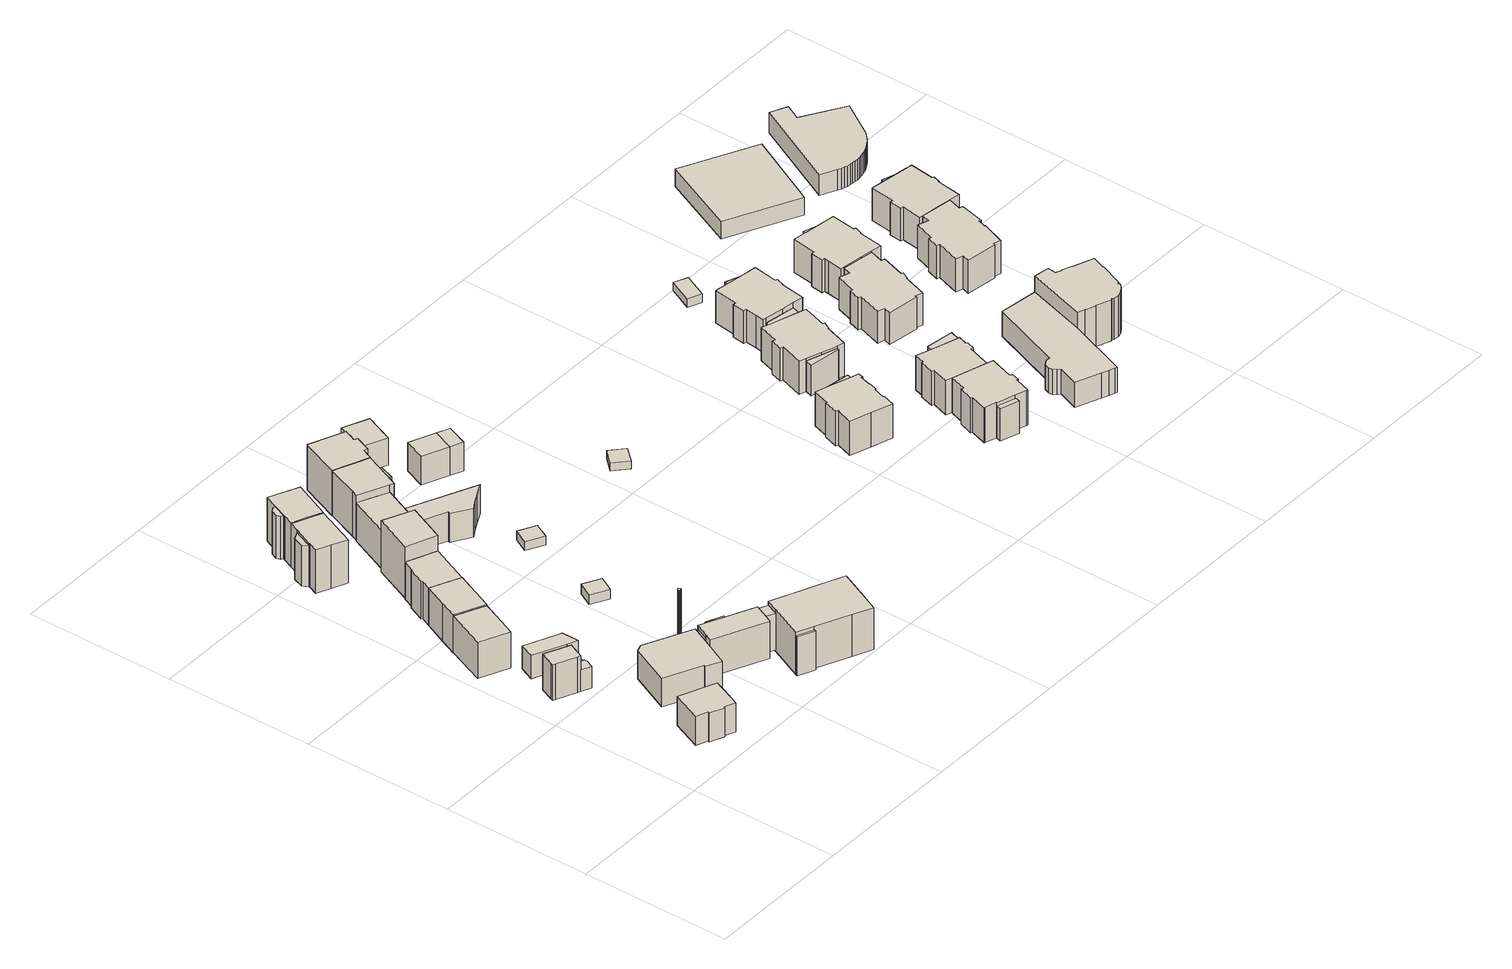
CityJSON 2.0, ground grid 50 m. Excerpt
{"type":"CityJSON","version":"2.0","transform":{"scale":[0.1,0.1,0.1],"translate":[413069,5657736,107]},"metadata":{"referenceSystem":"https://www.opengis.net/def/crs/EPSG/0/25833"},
"CityObjects":{
"building1":{"type":"Building","attributes":{"Dachtyp_tdc":"tdcFreeFormRoof","Gemeindeschluessel":14612000,"Dachneigung":32.74,"QualitaetDacherkennung":70,"Geometrietyp2DReferenz":"3000","measuredHeight":11.96,"function":"31001_9998","roofType":"5000"},"geometry":[{"type":"Solid","lod":"1","boundaries":[[[[0,1,2,3,4,5,6,7,8]],[[9,10,11,12,13,14,15,16,17]],[[8,10,9,0]],[[7,11,10,8]],[[6,12,11,7]],[[5,13,12,6]],[[4,14,13,5]],[[3,15,14,4]],[[2,16,15,3]],[[1,17,16,2]],[[0,9,17,1]]]]}]},
"building2":{"type":"Building","attributes":{"Gemeindeschluessel":14612000,"Geometrietyp2DReferenz":"3000","function":"31001_9998","roofType":"9999"},"children":["building2-1","building2-2"]},
"building2-1":{"type":"BuildingPart","attributes":{"Dachtyp_tdc":"tdcPolyFlatRoof","Dachneigung":0,"QualitaetDacherkennung":58,"Geometrietyp2DReferenz":"3000","measuredHeight":7.72,"roofType":"1000"},"parents":["building2"],"geometry":[{"type":"Solid","lod":"1","boundaries":[[[[18,19,20,21,22]],[[23,24,25,26,27]],[[22,24,23,18]],[[21,25,24,22]],[[20,26,25,21]],[[19,27,26,20]],[[18,23,27,19]]]]}]},
"building2-2":{"type":"BuildingPart","attributes":{"Dachtyp_tdc":"tdcCutGableRoof","Dachneigung":0.45,"QualitaetDacherkennung":53,"Geometrietyp2DReferenz":"3000","measuredHeight":13.78,"roofType":"9999"},"parents":["building2"],"geometry":[{"type":"Solid","lod":"1","boundaries":[[[[28,29,30,31,32,33,34,35,36,37]],[[38,39,40,41,42,43,24,23,44,45]],[[37,39,38,28]],[[36,40,39,37]],[[35,41,40,36]],[[34,42,41,35]],[[33,43,42,34]],[[32,24,43,33]],[[31,23,24,32]],[[30,44,23,31]],[[29,45,44,30]],[[28,38,45,29]]]]}]},
"building3":{"type":"Building","attributes":{"Dachtyp_tdc":"tdcGableRoof","Gemeindeschluessel":14612000,"Dachneigung":38.04,"QualitaetDacherkennung":57,"Geometrietyp2DReferenz":"3000","measuredHeight":14.98,"function":"31001_9998","roofType":"3100"},"geometry":[{"type":"Solid","lod":"1","boundaries":[[[[46,47,48,49]],[[50,51,52,53]],[[49,51,50,46]],[[48,52,51,49]],[[47,53,52,48]],[[46,50,53,47]]]]}]},
"building4":{"type":"Building","attributes":{"Dachtyp_tdc":"tdcPolyFlatRoof","Gemeindeschluessel":14612000,"Dachneigung":31.82,"QualitaetDacherkennung":50,"Geometrietyp2DReferenz":"3000","measuredHeight":7.71,"function":"31001_9998","roofType":"2100"},"geometry":[{"type":"Solid","lod":"1","boundaries":[[[[54,55,56,57]],[[58,25,24,43]],[[57,25,58,54]],[[56,24,25,57]],[[55,43,24,56]],[[54,58,43,55]]]]}]},
"building5":{"type":"Building","attributes":{"Dachtyp_tdc":"tdcPolyFlatRoof","Gemeindeschluessel":14612000,"Dachneigung":5.21,"QualitaetDacherkennung":54,"Geometrietyp2DReferenz":"3000","measuredHeight":8.41,"function":"31001_9998","roofType":"2100"},"geometry":[{"type":"Solid","lod":"1","boundaries":[[[[59,60,61,62,63,64]],[[65,66,67,68,69,70]],[[64,66,65,59]],[[63,67,66,64]],[[62,68,67,63]],[[61,69,68,62]],[[60,70,69,61]],[[59,65,70,60]]]]}]},
"building6":{"type":"Building","attributes":{"Dachtyp_tdc":"tdcPolyFlatRoof","Gemeindeschluessel":14612000,"Dachneigung":0,"QualitaetDacherkennung":86,"Geometrietyp2DReferenz":"3000","measuredHeight":10.1,"function":"31001_9998","roofType":"1000"},"geometry":[{"type":"Solid","lod":"1","boundaries":[[[[71,72,73,74,75,76,77,78]],[[79,80,81,82,83,84,85,86]],[[78,80,79,71]],[[77,81,80,78]],[[76,82,81,77]],[[75,83,82,76]],[[74,84,83,75]],[[73,85,84,74]],[[72,86,85,73]],[[71,79,86,72]]]]}]},
"building7":{"type":"Building","attributes":{"Dachtyp_tdc":"tdcFreeFormRoof","Gemeindeschluessel":14612000,"Dachneigung":31.62,"QualitaetDacherkennung":35,"Geometrietyp2DReferenz":"3000","measuredHeight":15.21,"function":"31001_9998","roofType":"5000"},"geometry":[{"type":"Solid","lod":"1","boundaries":[[[[87,88,89,90,91,92]],[[93,94,95,96,97,98]],[[92,94,93,87]],[[91,95,94,92]],[[90,96,95,91]],[[89,97,96,90]],[[88,98,97,89]],[[87,93,98,88]]]]}]},
"building8":{"type":"Building","attributes":{"Gemeindeschluessel":14612000,"Geometrietyp2DReferenz":"3000","function":"31001_9998","roofType":"9999"},"children":["building8-1","building8-2"]},
"building8-1":{"type":"BuildingPart","attributes":{"Dachtyp_tdc":"tdcGableRoof","Dachneigung":33.3,"QualitaetDacherkennung":70,"Geometrietyp2DReferenz":"3000","measuredHeight":17.23,"roofType":"3100"},"parents":["building8"],"geometry":[{"type":"Solid","lod":"1","boundaries":[[[[99,100,101,102,103,104,105,106,107]],[[108,109,110,111,112,113,114,115,116]],[[107,109,108,99]],[[106,110,109,107]],[[105,111,110,106]],[[104,112,111,105]],[[103,113,112,104]],[[102,114,113,103]],[[101,115,114,102]],[[100,116,115,101]],[[99,108,116,100]]]]}]},
"building8-2":{"type":"BuildingPart","attributes":{"Dachtyp_tdc":"tdcPolyFlatRoof","Dachneigung":41.02,"QualitaetDacherkennung":32,"Geometrietyp2DReferenz":"3000","measuredHeight":15.34,"roofType":"2100"},"parents":["building8"],"geometry":[{"type":"Solid","lod":"1","boundaries":[[[[117,118,119,120]],[[108,121,122,109]],[[120,121,108,117]],[[119,122,121,120]],[[118,109,122,119]],[[117,108,109,118]]]]}]},
"building9":{"type":"Building","attributes":{"Erfassungsdatum_Objekt":"2022-03-29","BodenHoehe":114.06,"gemHoehe":24,"BauwerkHoehe":24,"Breite":1,"Gemeindeschluessel":"14612000","Geometrietyp2DReferenz":"3000","measuredHeight":24,"function":"51002_1290"},"geometry":[{"type":"Solid","lod":"1","boundaries":[[[[123,124,125,126,127,128,129,130,131,132,133,134,135,136,137,138,139,140,141,142,143,144,145]],[[146,147,148,149,150,151,152,153,154,155,156,157,158,159,160,161,162,163,164,165,166,167,168]],[[145,147,146,123]],[[144,148,147,145]],[[143,149,148,144]],[[142,150,149,143]],[[141,151,150,142]],[[140,152,151,141]],[[139,153,152,140]],[[138,154,153,139]],[[137,155,154,138]],[[136,156,155,137]],[[135,157,156,136]],[[134,158,157,135]],[[133,159,158,134]],[[132,160,159,133]],[[131,161,160,132]],[[130,162,161,131]],[[129,163,162,130]],[[128,164,163,129]],[[127,165,164,128]],[[126,166,165,127]],[[125,167,166,126]],[[124,168,167,125]],[[123,146,168,124]]]]}]},
"building10":{"type":"Building","attributes":{"Dachtyp_tdc":"tdcFreeFormRoof","Gemeindeschluessel":14612000,"Dachneigung":31.55,"QualitaetDacherkennung":33,"Geometrietyp2DReferenz":"3000","measuredHeight":15.11,"function":"31001_9998","roofType":"5000"},"geometry":[{"type":"Solid","lod":"1","boundaries":[[[[169,170,171,172,173,174,175,176,177,178]],[[179,180,181,182,183,184,96,185,95,186]],[[178,180,179,169]],[[177,181,180,178]],[[176,182,181,177]],[[175,183,182,176]],[[174,184,183,175]],[[173,96,184,174]],[[172,185,96,173]],[[171,95,185,172]],[[170,186,95,171]],[[169,179,186,170]]]]}]},
"building11":{"type":"Building","attributes":{"Gemeindeschluessel":14612000,"Geometrietyp2DReferenz":"3000","function":"31001_9998","roofType":"9999"},"children":["building11-1","building11-2"]},
"building11-1":{"type":"BuildingPart","attributes":{"Dachtyp_tdc":"tdcPolyFlatRoof","Dachneigung":21.73,"QualitaetDacherkennung":33,"Geometrietyp2DReferenz":"3000","measuredHeight":15.7,"roofType":"2100"},"parents":["building11"],"geometry":[{"type":"Solid","lod":"1","boundaries":[[[[187,188,189,190,191,192,193]],[[194,195,196,197,198,199,200]],[[193,195,194,187]],[[192,196,195,193]],[[191,197,196,192]],[[190,198,197,191]],[[189,199,198,190]],[[188,200,199,189]],[[187,194,200,188]]]]}]},
"building11-2":{"type":"BuildingPart","attributes":{"Dachtyp_tdc":"tdcGableRoof","Dachneigung":33.2,"QualitaetDacherkennung":71,"Geometrietyp2DReferenz":"3000","measuredHeight":17.4,"roofType":"3100"},"parents":["building11"],"geometry":[{"type":"Solid","lod":"1","boundaries":[[[[201,202,203,204,205,206,207,208]],[[196,209,210,211,212,213,214,197]],[[208,196,197,201]],[[207,209,196,208]],[[206,210,209,207]],[[205,211,210,206]],[[204,212,211,205]],[[203,213,212,204]],[[202,214,213,203]],[[201,197,214,202]]]]}]},
"building12":{"type":"Building","attributes":{"Dachtyp_tdc":"tdcGableRoof","Gemeindeschluessel":14612000,"Dachneigung":35.78,"QualitaetDacherkennung":55,"Geometrietyp2DReferenz":"3000","measuredHeight":20.21,"function":"31001_9998","roofType":"3100"},"geometry":[{"type":"Solid","lod":"1","boundaries":[[[[215,216,217,218]],[[219,220,221,222]],[[218,220,219,215]],[[217,221,220,218]],[[216,222,221,217]],[[215,219,222,216]]]]}]},
"building13":{"type":"Building","attributes":{"Gemeindeschluessel":14612000,"Geometrietyp2DReferenz":"3000","function":"31001_9998","roofType":"9999"},"children":["building13-1","building13-2","building13-3"]},
"building13-1":{"type":"BuildingPart","attributes":{"Dachtyp_tdc":"tdcPolyFlatRoof","Dachneigung":0,"QualitaetDacherkennung":59,"Geometrietyp2DReferenz":"3000","measuredHeight":13.2,"roofType":"1000"},"parents":["building13"],"geometry":[{"type":"Solid","lod":"1","boundaries":[[[[223,224,225,226,227,228,229,230]],[[231,232,233,234,235,236,237,238]],[[230,232,231,223]],[[229,233,232,230]],[[228,234,233,229]],[[227,235,234,228]],[[226,236,235,227]],[[225,237,236,226]],[[224,238,237,225]],[[223,231,238,224]]]]}]},
"building13-2":{"type":"BuildingPart","attributes":{"Dachtyp_tdc":"tdcPolyFlatRoof","Dachneigung":0,"QualitaetDacherkennung":62,"Geometrietyp2DReferenz":"3000","measuredHeight":12.09,"roofType":"1000"},"parents":["building13"],"geometry":[{"type":"Solid","lod":"1","boundaries":[[[[239,240,241,242,243,244]],[[237,236,245,246,247,248]],[[244,236,237,239]],[[243,245,236,244]],[[242,246,245,243]],[[241,247,246,242]],[[240,248,247,241]],[[239,237,248,240]]]]}]},
"building13-3":{"type":"BuildingPart","attributes":{"Dachtyp_tdc":"tdcFreeFormRoof","Dachneigung":49.87,"QualitaetDacherkennung":17,"Geometrietyp2DReferenz":"3000","measuredHeight":13.95,"roofType":"5000"},"parents":["building13"],"geometry":[{"type":"Solid","lod":"1","boundaries":[[[[249,250,251,252]],[[232,253,254,233]],[[252,253,232,249]],[[251,254,253,252]],[[250,233,254,251]],[[249,232,233,250]]]]}]},
"building14":{"type":"Building","attributes":{"Dachtyp_tdc":"tdcGableRoof","Gemeindeschluessel":14612000,"Dachneigung":36.64,"QualitaetDacherkennung":56,"Geometrietyp2DReferenz":"3000","measuredHeight":15.62,"function":"31001_9998","roofType":"3100"},"geometry":[{"type":"Solid","lod":"1","boundaries":[[[[255,256,257,258]],[[259,260,261,262]],[[258,260,259,255]],[[257,261,260,258]],[[256,262,261,257]],[[255,259,262,256]]]]}]},
"building15":{"type":"Building","attributes":{"Dachtyp_tdc":"tdcGableRoof","Gemeindeschluessel":14612000,"Dachneigung":32.01,"QualitaetDacherkennung":13,"Geometrietyp2DReferenz":"3000","measuredHeight":3.67,"function":"31001_9998","roofType":"3100"},"geometry":[{"type":"Solid","lod":"1","boundaries":[[[[263,264,265,266]],[[267,268,269,270]],[[266,268,267,263]],[[265,269,268,266]],[[264,270,269,265]],[[263,267,270,264]]]]}]},
"building16":{"type":"Building","attributes":{"Dachtyp_tdc":"tdcPolyFlatRoof","Gemeindeschluessel":14612000,"Dachneigung":5.7,"QualitaetDacherkennung":59,"Geometrietyp2DReferenz":"3000","measuredHeight":3.69,"function":"31001_9998","roofType":"2100"},"geometry":[{"type":"Solid","lod":"1","boundaries":[[[[271,272,273,274]],[[275,276,277,278]],[[274,276,275,271]],[[273,277,276,274]],[[272,278,277,273]],[[271,275,278,272]]]]}]},
"building17":{"type":"Building","attributes":{"name":"Carte Blanche","Gemeindeschluessel":14612000,"Geometrietyp2DReferenz":"3000","function":"31001_3032","roofType":"9999"},"children":["building17-1","building17-2","building17-3"]},
"building17-1":{"type":"BuildingPart","attributes":{"Dachtyp_tdc":"tdcHipAndGableRoof","Dachneigung":13.47,"QualitaetDacherkennung":71,"Geometrietyp2DReferenz":"3000","measuredHeight":15.86,"roofType":"5000"},"parents":["building17"],"geometry":[{"type":"Solid","lod":"1","boundaries":[[[[279,280,281,282,283,284,285,286,287]],[[288,289,290,291,292,293,294,295,296]],[[287,289,288,279]],[[286,290,289,287]],[[285,291,290,286]],[[284,292,291,285]],[[283,293,292,284]],[[282,294,293,283]],[[281,295,294,282]],[[280,296,295,281]],[[279,288,296,280]]]]}]},
"building17-2":{"type":"BuildingPart","attributes":{"Dachtyp_tdc":"tdcPolyFlatRoof","Dachneigung":0,"QualitaetDacherkennung":0,"Geometrietyp2DReferenz":"3000","measuredHeight":3,"roofType":"9999"},"parents":["building17"],"geometry":[{"type":"Solid","lod":"1","boundaries":[[[[297,298,299]],[[294,300,295]],[[299,300,294,297]],[[298,295,300,299]],[[297,294,295,298]]]]}]},
"building17-3":{"type":"BuildingPart","attributes":{"Dachtyp_tdc":"tdcPolyFlatRoof","Dachneigung":16.25,"QualitaetDacherkennung":50,"Geometrietyp2DReferenz":"3000","measuredHeight":13.92,"roofType":"2100"},"parents":["building17"],"geometry":[{"type":"Solid","lod":"1","boundaries":[[[[301,302,303,304]],[[291,305,306,292]],[[304,305,291,301]],[[303,306,305,304]],[[302,292,306,303]],[[301,291,292,302]]]]}]},
"building18":{"type":"Building","attributes":{"Gemeindeschluessel":14612000,"Geometrietyp2DReferenz":"3000","function":"31001_9998","roofType":"9999"},"children":["building18-1","building18-2"]},
"building18-1":{"type":"BuildingPart","attributes":{"Dachtyp_tdc":"tdcPolyFlatRoof","Dachneigung":34.56,"QualitaetDacherkennung":48,"Geometrietyp2DReferenz":"3000","measuredHeight":15.48,"roofType":"2100"},"parents":["building18"],"geometry":[{"type":"Solid","lod":"1","boundaries":[[[[307,308,309,310]],[[311,312,313,314]],[[310,312,311,307]],[[309,313,312,310]],[[308,314,313,309]],[[307,311,314,308]]]]}]},
"building18-2":{"type":"BuildingPart","attributes":{"Dachtyp_tdc":"tdcGableRoof","Dachneigung":36.3,"QualitaetDacherkennung":62,"Geometrietyp2DReferenz":"3000","measuredHeight":18.15,"roofType":"3100"},"parents":["building18"],"geometry":[{"type":"Solid","lod":"1","boundaries":[[[[315,316,317,318,319,320,321,322,323]],[[324,313,312,325,326,327,328,329,330]],[[323,313,324,315]],[[322,312,313,323]],[[321,325,312,322]],[[320,326,325,321]],[[319,327,326,320]],[[318,328,327,319]],[[317,329,328,318]],[[316,330,329,317]],[[315,324,330,316]]]]}]},
"building19":{"type":"Building","attributes":{"Dachtyp_tdc":"tdcFreeFormRoof","Gemeindeschluessel":14612000,"Dachneigung":34.77,"QualitaetDacherkennung":62,"Geometrietyp2DReferenz":"3000","measuredHeight":18.66,"function":"31001_9998","roofType":"5000"},"geometry":[{"type":"Solid","lod":"1","boundaries":[[[[331,332,333,334,335,336,337,338,339,340,341]],[[342,343,344,345,346,347,348,349,350,351,352]],[[341,343,342,331]],[[340,344,343,341]],[[339,345,344,340]],[[338,346,345,339]],[[337,347,346,338]],[[336,348,347,337]],[[335,349,348,336]],[[334,350,349,335]],[[333,351,350,334]],[[332,352,351,333]],[[331,342,352,332]]]]}]},
"building20":{"type":"Building","attributes":{"Dachtyp_tdc":"tdcPolyFlatRoof","Gemeindeschluessel":14612000,"Dachneigung":0,"QualitaetDacherkennung":74,"Geometrietyp2DReferenz":"3000","measuredHeight":10.27,"function":"31001_9998","roofType":"1000"},"geometry":[{"type":"Solid","lod":"1","boundaries":[[[[353,354,355,356,357,358,359,360]],[[361,362,363,364,365,366,367,368]],[[360,362,361,353]],[[359,363,362,360]],[[358,364,363,359]],[[357,365,364,358]],[[356,366,365,357]],[[355,367,366,356]],[[354,368,367,355]],[[353,361,368,354]]]]}]},
"building21":{"type":"Building","attributes":{"Dachtyp_tdc":"tdcPolyFlatRoof","Gemeindeschluessel":14612000,"Dachneigung":4.3,"QualitaetDacherkennung":52,"Geometrietyp2DReferenz":"3000","measuredHeight":3.34,"function":"31001_9998","roofType":"2100"},"geometry":[{"type":"Solid","lod":"1","boundaries":[[[[369,370,371,372]],[[373,374,375,376]],[[372,374,373,369]],[[371,375,374,372]],[[370,376,375,371]],[[369,373,376,370]]]]}]},
"building22":{"type":"Building","attributes":{"Dachtyp_tdc":"tdcGableRoof","Gemeindeschluessel":14612000,"Dachneigung":26.73,"QualitaetDacherkennung":81,"Geometrietyp2DReferenz":"3000","measuredHeight":10.88,"function":"31001_9998","roofType":"3100"},"geometry":[{"type":"Solid","lod":"1","boundaries":[[[[377,378,379,380]],[[381,382,383,384]],[[380,382,381,377]],[[379,383,382,380]],[[378,384,383,379]],[[377,381,384,378]]]]}]},
"building23":{"type":"Building","attributes":{"Dachtyp_tdc":"tdcGableRoof","Gemeindeschluessel":14612000,"Dachneigung":28.06,"QualitaetDacherkennung":73,"Geometrietyp2DReferenz":"3000","measuredHeight":11.07,"function":"31001_9998","roofType":"3100"},"geometry":[{"type":"Solid","lod":"1","boundaries":[[[[385,386,387,388]],[[389,390,391,392]],[[388,390,389,385]],[[387,391,390,388]],[[386,392,391,387]],[[385,389,392,386]]]]}]},
"building24":{"type":"Building","attributes":{"Dachtyp_tdc":"tdcGableRoof","Gemeindeschluessel":14612000,"Dachneigung":28.05,"QualitaetDacherkennung":73,"Geometrietyp2DReferenz":"3000","measuredHeight":11.2,"function":"31001_9998","roofType":"3100"},"geometry":[{"type":"Solid","lod":"1","boundaries":[[[[393,394,386,385]],[[395,396,397,398]],[[385,396,395,393]],[[386,397,396,385]],[[394,398,397,386]],[[393,395,398,394]]]]}]},
"building25":{"type":"Building","attributes":{"Dachtyp_tdc":"tdcPolyFlatRoof","Gemeindeschluessel":14612000,"Dachneigung":0,"QualitaetDacherkennung":64,"Geometrietyp2DReferenz":"3000","measuredHeight":2.8,"function":"31001_9998","roofType":"1000"},"geometry":[{"type":"Solid","lod":"1","boundaries":[[[[399,400,401,402]],[[403,404,405,406]],[[402,404,403,399]],[[401,405,404,402]],[[400,406,405,401]],[[399,403,406,400]]]]}]},
"building26":{"type":"Building","attributes":{"Gemeindeschluessel":14612000,"Geometrietyp2DReferenz":"3000","function":"31001_9998","roofType":"9999"},"children":["building26-1","building26-2"]},
"building26-1":{"type":"BuildingPart","attributes":{"Dachtyp_tdc":"tdcGableRoof","Dachneigung":24.78,"QualitaetDacherkennung":60,"Geometrietyp2DReferenz":"3000","measuredHeight":14.06,"roofType":"3100"},"parents":["building26"],"geometry":[{"type":"Solid","lod":"1","boundaries":[[[[407,408,409,410,411,412,413,414,415,416,417,418,419,420,421,422,423,424,425,426,427]],[[428,429,430,431,432,433,434,435,436,437,438,439,440,441,442,443,444,445,446,447,448]],[[427,429,428,407]],[[426,430,429,427]],[[425,431,430,426]],[[424,432,431,425]],[[423,433,432,424]],[[422,434,433,423]],[[421,435,434,422]],[[420,436,435,421]],[[419,437,436,420]],[[418,438,437,419]],[[417,439,438,418]],[[416,440,439,417]],[[415,441,440,416]],[[414,442,441,415]],[[413,443,442,414]],[[412,444,443,413]],[[411,445,444,412]],[[410,446,445,411]],[[409,447,446,410]],[[408,448,447,409]],[[407,428,448,408]]]]}]},
"building26-2":{"type":"BuildingPart","attributes":{"Dachtyp_tdc":"tdcPolyFlatRoof","Dachneigung":25.5,"QualitaetDacherkennung":38,"Geometrietyp2DReferenz":"3000","measuredHeight":11.63,"roofType":"2100"},"parents":["building26"],"geometry":[{"type":"Solid","lod":"1","boundaries":[[[[449,450,451,452,453]],[[445,454,455,448,447]],[[453,454,445,449]],[[452,455,454,453]],[[451,448,455,452]],[[450,447,448,451]],[[449,445,447,450]]]]}]},
"building27":{"type":"Building","attributes":{"Gemeindeschluessel":14612000,"Geometrietyp2DReferenz":"3000","function":"31001_9998","roofType":"9999"},"children":["building27-1","building27-2"]},
"building27-1":{"type":"BuildingPart","attributes":{"Dachtyp_tdc":"tdcHipRoof","Dachneigung":24.67,"QualitaetDacherkennung":62,"Geometrietyp2DReferenz":"3000","measuredHeight":14.37,"roofType":"3200"},"parents":["building27"],"geometry":[{"type":"Solid","lod":"1","boundaries":[[[[456,457,458,459,460,461,462,463,464,465,466,467,468,469,470,471,472,473]],[[474,475,476,477,478,479,480,481,482,483,484,485,486,487,488,489,490,491]],[[473,475,474,456]],[[472,476,475,473]],[[471,477,476,472]],[[470,478,477,471]],[[469,479,478,470]],[[468,480,479,469]],[[467,481,480,468]],[[466,482,481,467]],[[465,483,482,466]],[[464,484,483,465]],[[463,485,484,464]],[[462,486,485,463]],[[461,487,486,462]],[[460,488,487,461]],[[459,489,488,460]],[[458,490,489,459]],[[457,491,490,458]],[[456,474,491,457]]]]}]},
"building27-2":{"type":"BuildingPart","attributes":{"Dachtyp_tdc":"tdcPolyFlatRoof","Dachneigung":24.59,"QualitaetDacherkennung":36,"Geometrietyp2DReferenz":"3000","measuredHeight":11.81,"roofType":"2100"},"parents":["building27"],"geometry":[{"type":"Solid","lod":"1","boundaries":[[[[492,493,494,495]],[[496,487,486,497]],[[495,487,496,492]],[[494,486,487,495]],[[493,497,486,494]],[[492,496,497,493]]]]}]},
"building28":{"type":"Building","attributes":{"Gemeindeschluessel":14612000,"Geometrietyp2DReferenz":"3000","function":"31001_9998","roofType":"9999"},"children":["building28-1","building28-2","building28-3"]},
"building28-1":{"type":"BuildingPart","attributes":{"Dachtyp_tdc":"tdcPolyFlatRoof","Dachneigung":23.98,"QualitaetDacherkennung":43,"Geometrietyp2DReferenz":"3000","measuredHeight":11.46,"roofType":"2100"},"parents":["building28"],"geometry":[{"type":"Solid","lod":"1","boundaries":[[[[498,499,500,501]],[[502,503,504,505]],[[501,503,502,498]],[[500,504,503,501]],[[499,505,504,500]],[[498,502,505,499]]]]}]},
"building28-2":{"type":"BuildingPart","attributes":{"Dachtyp_tdc":"tdcGableRoof","Dachneigung":22.02,"QualitaetDacherkennung":53,"Geometrietyp2DReferenz":"3000","measuredHeight":13.44,"roofType":"3100"},"parents":["building28"],"geometry":[{"type":"Solid","lod":"1","boundaries":[[[[506,507,508,509,510,511,512,513,514,515,516,517,518,519,520,521,522,523,524,525]],[[526,527,528,529,530,531,532,533,502,534,505,535,536,537,538,539,540,541,542,543]],[[525,527,526,506]],[[524,528,527,525]],[[523,529,528,524]],[[522,530,529,523]],[[521,531,530,522]],[[520,532,531,521]],[[519,533,532,520]],[[518,502,533,519]],[[517,534,502,518]],[[516,505,534,517]],[[515,535,505,516]],[[514,536,535,515]],[[513,537,536,514]],[[512,538,537,513]],[[511,539,538,512]],[[510,540,539,511]],[[509,541,540,510]],[[508,542,541,509]],[[507,543,542,508]],[[506,526,543,507]]]]}]},
"building28-3":{"type":"BuildingPart","attributes":{"Dachtyp_tdc":"tdcGableRoof","Dachneigung":32.4,"QualitaetDacherkennung":10,"Geometrietyp2DReferenz":"3000","measuredHeight":11.47,"roofType":"3100"},"parents":["building28"],"geometry":[{"type":"Solid","lod":"1","boundaries":[[[[544,545,546,547]],[[548,549,543,541]],[[547,549,548,544]],[[546,543,549,547]],[[545,541,543,546]],[[544,548,541,545]]]]}]},
"building29":{"type":"Building","attributes":{"Gemeindeschluessel":14612000,"Geometrietyp2DReferenz":"3000","function":"31001_9998","roofType":"9999"},"children":["building29-1","building29-2"]},
"building29-1":{"type":"BuildingPart","attributes":{"Dachtyp_tdc":"tdcFreeFormRoof","Dachneigung":28.93,"QualitaetDacherkennung":13,"Geometrietyp2DReferenz":"3000","measuredHeight":12.04,"roofType":"5000"},"parents":["building29"],"geometry":[{"type":"Solid","lod":"1","boundaries":[[[[550,551,552,553,554,555]],[[556,557,558,559,560,561]],[[555,557,556,550]],[[554,558,557,555]],[[553,559,558,554]],[[552,560,559,553]],[[551,561,560,552]],[[550,556,561,551]]]]}]},
"building29-2":{"type":"BuildingPart","attributes":{"Dachtyp_tdc":"tdcHipRoof","Dachneigung":25.09,"QualitaetDacherkennung":58,"Geometrietyp2DReferenz":"3000","measuredHeight":14.1,"roofType":"3200"},"parents":["building29"],"geometry":[{"type":"Solid","lod":"1","boundaries":[[[[562,563,564,565,566,567,568,569,570,571,572,573,574,575,576,577]],[[578,579,580,581,582,583,584,585,586,587,588,589,560,559,558,590]],[[577,579,578,562]],[[576,580,579,577]],[[575,581,580,576]],[[574,582,581,575]],[[573,583,582,574]],[[572,584,583,573]],[[571,585,584,572]],[[570,586,585,571]],[[569,587,586,570]],[[568,588,587,569]],[[567,589,588,568]],[[566,560,589,567]],[[565,559,560,566]],[[564,558,559,565]],[[563,590,558,564]],[[562,578,590,563]]]]}]},
"building30":{"type":"Building","attributes":{"Gemeindeschluessel":14612000,"Geometrietyp2DReferenz":"3000","function":"31001_9998","roofType":"9999"},"children":["building30-1","building30-2"]},
"building30-1":{"type":"BuildingPart","attributes":{"Dachtyp_tdc":"tdcGableRoof","Dachneigung":21.84,"QualitaetDacherkennung":55,"Geometrietyp2DReferenz":"3000","measuredHeight":13.28,"roofType":"3100"},"parents":["building30"],"geometry":[{"type":"Solid","lod":"1","boundaries":[[[[591,592,593,594,595,596,597,598,599,600,601,602,603,604,605,606,607,608,609]],[[610,611,612,613,614,615,616,617,618,619,620,621,622,623,624,625,626,627,628]],[[609,611,610,591]],[[608,612,611,609]],[[607,613,612,608]],[[606,614,613,607]],[[605,615,614,606]],[[604,616,615,605]],[[603,617,616,604]],[[602,618,617,603]],[[601,619,618,602]],[[600,620,619,601]],[[599,621,620,600]],[[598,622,621,599]],[[597,623,622,598]],[[596,624,623,597]],[[595,625,624,596]],[[594,626,625,595]],[[593,627,626,594]],[[592,628,627,593]],[[591,610,628,592]]]]}]},
"building30-2":{"type":"BuildingPart","attributes":{"Dachtyp_tdc":"tdcPolyFlatRoof","Dachneigung":24.4,"QualitaetDacherkennung":70,"Geometrietyp2DReferenz":"3000","measuredHeight":11.33,"roofType":"2100"},"parents":["building30"],"geometry":[{"type":"Solid","lod":"1","boundaries":[[[[629,630,631,632]],[[626,633,634,628]],[[632,633,626,629]],[[631,634,633,632]],[[630,628,634,631]],[[629,626,628,630]]]]}]},
"building31":{"type":"Building","attributes":{"Dachtyp_tdc":"tdcPolyFlatRoof","Gemeindeschluessel":14612000,"Dachneigung":0,"QualitaetDacherkennung":0,"Geometrietyp2DReferenz":"3000","BezugspunktDach":"2000","measuredHeight":3,"function":"31001_9998"},"geometry":[{"type":"Solid","lod":"1","boundaries":[[[[635,636,637,638]],[[639,640,641,642]],[[638,640,639,635]],[[637,641,640,638]],[[636,642,641,637]],[[635,639,642,636]]]]}]},
"building32":{"type":"Building","attributes":{"Dachtyp_tdc":"tdcFreeFormRoof","Gemeindeschluessel":14612000,"Dachneigung":24.55,"QualitaetDacherkennung":32,"Geometrietyp2DReferenz":"3000","measuredHeight":11.5,"function":"31001_9998","roofType":"5000"},"geometry":[{"type":"Solid","lod":"1","boundaries":[[[[643,644,645,646,647,648,649,650,651,652,653,654,655,656,657,658]],[[659,660,661,662,663,664,665,666,667,668,669,670,671,672,673,674]],[[658,660,659,643]],[[657,661,660,658]],[[656,662,661,657]],[[655,663,662,656]],[[654,664,663,655]],[[653,665,664,654]],[[652,666,665,653]],[[651,667,666,652]],[[650,668,667,651]],[[649,669,668,650]],[[648,670,669,649]],[[647,671,670,648]],[[646,672,671,647]],[[645,673,672,646]],[[644,674,673,645]],[[643,659,674,644]]]]}]},
"building33":{"type":"Building","attributes":{"Dachtyp_tdc":"tdcFreeFormRoof","Gemeindeschluessel":14612000,"Dachneigung":21.09,"QualitaetDacherkennung":22,"Geometrietyp2DReferenz":"3000","measuredHeight":13.07,"function":"31001_9998","roofType":"5000"},"geometry":[{"type":"Solid","lod":"1","boundaries":[[[[675,676,677,678,679,680,681,682,683,684,685,686,687,688,689,690,691,692,693,694]],[[695,696,697,698,699,700,701,702,703,704,705,706,707,708,709,710,711,712,713,714]],[[694,696,695,675]],[[693,697,696,694]],[[692,698,697,693]],[[691,699,698,692]],[[690,700,699,691]],[[689,701,700,690]],[[688,702,701,689]],[[687,703,702,688]],[[686,704,703,687]],[[685,705,704,686]],[[684,706,705,685]],[[683,707,706,684]],[[682,708,707,683]],[[681,709,708,682]],[[680,710,709,681]],[[679,711,710,680]],[[678,712,711,679]],[[677,713,712,678]],[[676,714,713,677]],[[675,695,714,676]]]]}]},
"building34":{"type":"Building","attributes":{"Gemeindeschluessel":14612000,"Geometrietyp2DReferenz":"3000","function":"31001_9998","roofType":"9999"},"children":["building34-1","building34-2"]},
"building34-1":{"type":"BuildingPart","attributes":{"Dachtyp_tdc":"tdcGableRoof","Dachneigung":20.58,"QualitaetDacherkennung":54,"Geometrietyp2DReferenz":"3000","measuredHeight":13.4,"roofType":"3100"},"parents":["building34"],"geometry":[{"type":"Solid","lod":"1","boundaries":[[[[715,716,717,718,719,720,721,722,723,724,725,726,727,728,729,730,731,732,733,734,735]],[[736,737,738,739,740,741,705,742,704,743,744,745,746,747,748,749,750,751,752,753,754]],[[735,737,736,715]],[[734,738,737,735]],[[733,739,738,734]],[[732,740,739,733]],[[731,741,740,732]],[[730,705,741,731]],[[729,742,705,730]],[[728,704,742,729]],[[727,743,704,728]],[[726,744,743,727]],[[725,745,744,726]],[[724,746,745,725]],[[723,747,746,724]],[[722,748,747,723]],[[721,749,748,722]],[[720,750,749,721]],[[719,751,750,720]],[[718,752,751,719]],[[717,753,752,718]],[[716,754,753,717]],[[715,736,754,716]]]]}]},
"building34-2":{"type":"BuildingPart","attributes":{"Dachtyp_tdc":"tdcPolyFlatRoof","Dachneigung":25.5,"QualitaetDacherkennung":58,"Geometrietyp2DReferenz":"3000","measuredHeight":11.5,"roofType":"2100"},"parents":["building34"],"geometry":[{"type":"Solid","lod":"1","boundaries":[[[[755,756,757,758,759]],[[751,750,760,761,753]],[[759,750,751,755]],[[758,760,750,759]],[[757,761,760,758]],[[756,753,761,757]],[[755,751,753,756]]]]}]},
"building35":{"type":"Building","attributes":{"Dachtyp_tdc":"tdcFreeFormRoof","Gemeindeschluessel":14612000,"Dachneigung":44.34,"QualitaetDacherkennung":45,"Geometrietyp2DReferenz":"3000","measuredHeight":17.66,"function":"31001_9998","roofType":"5000"},"geometry":[{"type":"Solid","lod":"1","boundaries":[[[[762,763,764,765,766,767,768,769,770,771,772,773,774,775,776,777,778,779,780,781,782,783,784,785,786,787]],[[788,789,790,791,792,793,794,795,796,797,798,799,800,801,802,803,804,805,806,807,808,809,810,811,812,813]],[[787,789,788,762]],[[786,790,789,787]],[[785,791,790,786]],[[784,792,791,785]],[[783,793,792,784]],[[782,794,793,783]],[[781,795,794,782]],[[780,796,795,781]],[[779,797,796,780]],[[778,798,797,779]],[[777,799,798,778]],[[776,800,799,777]],[[775,801,800,776]],[[774,802,801,775]],[[773,803,802,774]],[[772,804,803,773]],[[771,805,804,772]],[[770,806,805,771]],[[769,807,806,770]],[[768,808,807,769]],[[767,809,808,768]],[[766,810,809,767]],[[765,811,810,766]],[[764,812,811,765]],[[763,813,812,764]],[[762,788,813,763]]]]}]},
"building36":{"type":"Building","attributes":{"Dachtyp_tdc":"tdcFreeFormRoof","Gemeindeschluessel":14612000,"Dachneigung":22.56,"QualitaetDacherkennung":46,"Geometrietyp2DReferenz":"3000","measuredHeight":13.39,"function":"31001_9998","roofType":"5000"},"geometry":[{"type":"Solid","lod":"1","boundaries":[[[[814,815,816,817,818,819,820,821,822,823,824,825,826,827,828,829,830,831,832,833]],[[834,835,836,837,838,839,840,841,842,843,844,845,846,847,848,849,850,851,852,853]],[[833,835,834,814]],[[832,836,835,833]],[[831,837,836,832]],[[830,838,837,831]],[[829,839,838,830]],[[828,840,839,829]],[[827,841,840,828]],[[826,842,841,827]],[[825,843,842,826]],[[824,844,843,825]],[[823,845,844,824]],[[822,846,845,823]],[[821,847,846,822]],[[820,848,847,821]],[[819,849,848,820]],[[818,850,849,819]],[[817,851,850,818]],[[816,852,851,817]],[[815,853,852,816]],[[814,834,853,815]]]]}]},
"building37":{"type":"Building","attributes":{"Dachtyp_tdc":"tdcPolyFlatRoof","Gemeindeschluessel":14612000,"Dachneigung":0,"QualitaetDacherkennung":88,"Geometrietyp2DReferenz":"3000","measuredHeight":6.22,"function":"31001_3211","roofType":"1000"},"geometry":[{"type":"Solid","lod":"1","boundaries":[[[[854,855,856,857,858]],[[859,860,861,862,863]],[[858,860,859,854]],[[857,861,860,858]],[[856,862,861,857]],[[855,863,862,856]],[[854,859,863,855]]]]}]},
"building38":{"type":"Building","attributes":{"Gemeindeschluessel":14612000,"Geometrietyp2DReferenz":"3000","function":"31001_9998","roofType":"9999"},"children":["building38-1","building38-2"]},
"building38-1":{"type":"BuildingPart","attributes":{"Dachtyp_tdc":"tdcPolyFlatRoof","Dachneigung":23.68,"QualitaetDacherkennung":61,"Geometrietyp2DReferenz":"3000","measuredHeight":11.33,"roofType":"2100"},"parents":["building38"],"geometry":[{"type":"MultiSurface","lod":"1","boundaries":[[[864,865,866,867,868,867,866,869]],[[870,871,872,873,874,873,872,875]],[[869,871,870,864]],[[866,872,871,869]],[[868,874,873,867]],[[872,866,865,875]],[[864,870,875,865]]]}]},
"building38-2":{"type":"BuildingPart","attributes":{"Dachtyp_tdc":"tdcGableRoof","Dachneigung":21.6,"QualitaetDacherkennung":56,"Geometrietyp2DReferenz":"3000","measuredHeight":13.3,"roofType":"3100"},"parents":["building38"],"geometry":[{"type":"Solid","lod":"1","boundaries":[[[[876,877,815,878,814,879,880,881,882,883,884,885,886,887,888,889,890,891,892,893]],[[894,895,896,897,898,875,899,874,873,900,901,902,903,904,905,906,907,908,909,910]],[[893,895,894,876]],[[892,896,895,893]],[[891,897,896,892]],[[890,898,897,891]],[[889,875,898,890]],[[888,899,875,889]],[[887,874,899,888]],[[886,873,874,887]],[[885,900,873,886]],[[884,901,900,885]],[[883,902,901,884]],[[882,903,902,883]],[[881,904,903,882]],[[880,905,904,881]],[[879,906,905,880]],[[814,907,906,879]],[[878,908,907,814]],[[815,909,908,878]],[[877,910,909,815]],[[876,894,910,877]]]]}]},
"building39":{"type":"Building","attributes":{"Dachtyp_tdc":"tdcPolyFlatRoof","Gemeindeschluessel":14612000,"Dachneigung":0,"QualitaetDacherkennung":72,"Geometrietyp2DReferenz":"3000","measuredHeight":7.3,"function":"31001_9998","roofType":"1000"},"geometry":[{"type":"Solid","lod":"1","boundaries":[[[[911,912,913,914,915,916,917,918,919,920,921,922,923,924,925,926,927,928,929,930,931,932,933,934,935,936]],[[937,938,939,940,941,942,943,944,945,946,947,948,949,950,951,952,953,954,955,956,957,958,959,960,961,962]],[[936,938,937,911]],[[935,939,938,936]],[[934,940,939,935]],[[933,941,940,934]],[[932,942,941,933]],[[931,943,942,932]],[[930,944,943,931]],[[929,945,944,930]],[[928,946,945,929]],[[927,947,946,928]],[[926,948,947,927]],[[925,949,948,926]],[[924,950,949,925]],[[923,951,950,924]],[[922,952,951,923]],[[921,953,952,922]],[[920,954,953,921]],[[919,955,954,920]],[[918,956,955,919]],[[917,957,956,918]],[[916,958,957,917]],[[915,959,958,916]],[[914,960,959,915]],[[913,961,960,914]],[[912,962,961,913]],[[911,937,962,912]]]]}]}
},
"vertices":[
[196,43,169],[198,48,169],[234,32,169],[261,95,169],[276,132,169],[156,182,169],[114,83,169],[152,67,169],[150,62,169],[196,43,66],[150,62,66],[152,67,66],[114,83,66],[156,182,66],[276,132,66],[261,95,66],[234,32,66],[198,48,66],
[151,525,108],[183,511,108],[195,538,108],[193,546,108],[165,558,108],[151,525,31],[165,558,31],[193,546,31],[195,538,31],[183,511,31],
[68,562,158],[77,558,158],[142,529,158],[151,525,158],[165,558,158],[174,577,158],[165,581,158],[100,611,158],[91,615,158],[71,570,158],[68,562,31],[71,570,31],[91,615,31],[100,611,31],[165,581,31],[174,577,31],[142,529,31],[77,558,31],
[6,784,172],[104,740,172],[159,870,172],[61,915,172],[6,784,43],[61,915,43],[159,870,43],[104,740,43],
[201,564,101],[174,577,101],[165,558,101],[193,546,101],[201,564,31],
[220,630,109],[255,615,109],[254,673,109],[238,680,109],[138,725,109],[116,677,109],[220,630,27],[116,677,27],[138,725,27],[238,680,27],[254,673,27],[255,615,27],
[194,267,171],[317,210,171],[314,205,171],[364,181,171],[433,328,171],[437,336,171],[280,410,171],[257,402,171],[194,267,70],[257,402,70],[280,410,70],[437,336,70],[433,328,70],[364,181,70],[314,205,70],[317,210,70],
[61,915,176],[159,870,176],[185,929,176],[217,1004,176],[120,1048,176],[86,971,176],[61,915,42],[86,971,42],[120,1048,42],[217,1004,42],[185,929,42],[159,870,42],
[28,1406,223],[29,1405,223],[14,1373,223],[60,1353,223],[110,1330,223],[166,1463,223],[116,1485,223],[70,1505,223],[57,1473,223],[28,1406,69],[57,1473,69],[70,1505,69],[116,1485,69],[166,1463,69],[110,1330,69],[60,1353,69],[14,1373,69],[29,1405,69],
[28,1406,214],[57,1473,214],[31,1461,214],[17,1426,214],[17,1426,69],[31,1461,69],
[404,371,311],[405,369,311],[406,368,311],[407,367,311],[409,367,311],[410,367,311],[412,367,311],[413,368,311],[413,369,311],[414,369,311],[414,370,311],[414,371,311],[414,372,311],[414,374,311],[413,375,311],[412,376,311],[411,376,311],[410,377,311],[409,377,311],[407,376,311],[406,375,311],[405,374,311],[404,372,311],[404,371,71],[404,372,71],[405,374,71],[406,375,71],[407,376,71],[409,377,71],[410,377,71],[411,376,71],[412,376,71],[413,375,71],[414,374,71],[414,372,71],[414,371,71],[414,370,71],[414,369,71],[413,369,71],[413,368,71],[412,367,71],[410,367,71],[409,367,71],[407,367,71],[406,368,71],[405,369,71],
[131,1084,175],[135,1082,175],[120,1048,175],[169,1026,175],[217,1004,175],[275,1136,175],[226,1156,175],[177,1177,175],[159,1136,175],[155,1138,175],[131,1084,42],[155,1138,42],[159,1136,42],[177,1177,42],[226,1156,42],[275,1136,42],[169,1026,42],[135,1082,42],
[85,1585,223],[75,1562,223],[80,1549,223],[87,1546,223],[84,1538,223],[106,1589,223],[100,1592,223],[85,1585,70],[100,1592,70],[106,1589,70],[84,1538,70],[87,1546,70],[80,1549,70],[75,1562,70],
[84,1538,226],[70,1505,226],[117,1485,226],[166,1463,226],[220,1588,226],[170,1611,226],[124,1632,226],[106,1589,226],[124,1632,70],[170,1611,70],[220,1588,70],[166,1463,70],[117,1485,70],[70,1505,70],
[177,1177,229],[275,1136,229],[330,1263,229],[232,1307,229],[177,1177,46],[232,1307,46],[330,1263,46],[275,1136,46],
[654,281,146],[481,361,146],[478,356,146],[460,315,146],[449,291,146],[622,211,146],[634,236,146],[652,276,146],[654,281,14],[652,276,14],[634,236,14],[622,211,14],[449,291,14],[460,315,14],[478,356,14],[481,361,14],
[478,356,135],[452,368,135],[441,345,135],[437,336,135],[433,328,135],[460,315,135],[433,328,14],[437,336,14],[441,345,14],[452,368,14],
[652,276,144],[634,236,144],[663,222,144],[681,263,144],[681,263,14],[663,222,14],
[232,1307,196],[330,1263,196],[388,1398,196],[290,1442,196],[232,1307,60],[290,1442,60],[388,1398,60],[330,1263,60],
[588,378,46],[643,355,46],[667,412,46],[611,435,46],[588,378,19],[611,435,19],[667,412,19],[643,355,19],
[498,765,58],[555,734,58],[582,783,58],[524,814,58],[498,765,23],[524,814,23],[582,783,23],[555,734,23],
[875,82,158],[912,163,158],[903,167,158],[681,263,158],[663,222,158],[612,111,158],[667,86,158],[778,36,158],[841,7,158],[875,82,10],[841,7,10],[778,36,10],[667,86,10],[612,111,10],[663,222,10],[681,263,10],[903,167,10],[912,163,10],
[681,263,40],[903,167,40],[683,267,40],[683,267,10],
[667,86,148],[612,111,148],[609,102,148],[663,78,148],[663,78,10],[609,102,10],
[428,1422,214],[447,1470,214],[436,1474,214],[416,1427,214],[428,1422,63],[416,1427,63],[436,1474,63],[447,1470,63],
[455,1519,222],[340,1567,222],[298,1461,222],[290,1442,222],[388,1397,222],[401,1392,222],[410,1413,222],[416,1427,222],[436,1474,222],[455,1519,63],[410,1413,63],[401,1392,63],[388,1397,63],[290,1442,63],[298,1461,63],[340,1567,63],
[340,1567,223],[455,1519,223],[470,1555,223],[482,1550,223],[504,1603,223],[492,1608,223],[499,1623,223],[508,1645,223],[510,1649,223],[393,1698,223],[392,1695,223],[340,1567,62],[392,1695,62],[393,1698,62],[510,1649,62],[508,1645,62],[499,1623,62],[492,1608,62],[504,1603,62],[482,1550,62],[470,1555,62],[455,1519,62],
[391,1311,124],[491,1267,124],[488,1260,124],[550,1221,124],[573,1236,124],[610,1256,124],[650,1275,124],[420,1379,124],[391,1311,22],[420,1379,22],[650,1275,22],[610,1256,22],[573,1236,22],[550,1221,22],[488,1260,22],[491,1267,22],
[586,1066,55],[644,1035,55],[670,1085,55],[612,1115,55],[586,1066,24],[612,1115,24],[670,1085,24],[644,1035,24],
[566,1645,134],[652,1608,134],[693,1706,134],[607,1743,134],[566,1645,38],[607,1743,38],[693,1706,38],[652,1608,38],
[719,1439,141],[749,1510,141],[663,1546,141],[633,1475,141],[719,1439,40],[633,1475,40],[663,1546,40],[749,1510,40],
[761,1422,141],[790,1492,141],[761,1422,39],[719,1439,39],[749,1510,39],[790,1492,39],
[1075,1063,54],[1115,1108,54],[1071,1148,54],[1031,1104,54],[1075,1063,26],[1031,1104,26],[1071,1148,26],[1115,1108,26],
[1640,683,203],[1621,690,203],[1621,689,203],[1571,706,203],[1537,717,203],[1498,729,203],[1479,672,203],[1474,674,203],[1459,626,203],[1467,623,203],[1448,566,203],[1518,544,203],[1588,521,203],[1601,561,203],[1598,562,203],[1611,603,203],[1614,602,203],[1623,630,203],[1620,631,203],[1631,667,203],[1635,666,203],[1640,683,81],[1635,666,81],[1631,667,81],[1620,631,81],[1623,630,81],[1614,602,81],[1611,603,81],[1598,562,81],[1601,561,81],[1588,521,81],[1518,544,81],[1448,566,81],[1467,623,81],[1459,626,81],[1474,674,81],[1479,672,81],[1498,729,81],[1537,717,81],[1571,706,81],[1621,689,81],[1621,690,81],
[1537,717,192],[1621,689,192],[1621,690,192],[1629,714,192],[1540,726,192],[1540,726,81],[1629,714,81],
[1744,361,205],[1749,359,205],[1731,302,205],[1734,301,205],[1771,290,205],[1771,289,205],[1833,270,205],[1870,258,205],[1874,257,205],[1891,310,205],[1896,309,205],[1904,336,205],[1896,339,205],[1922,420,205],[1902,426,205],[1786,461,205],[1768,406,205],[1760,409,205],[1744,361,80],[1760,409,80],[1768,406,80],[1786,461,80],[1902,426,80],[1922,420,80],[1896,339,80],[1904,336,80],[1896,309,80],[1891,310,80],[1874,257,80],[1870,258,80],[1833,270,80],[1771,289,80],[1771,290,80],[1734,301,80],[1731,302,80],[1749,359,80],
[1765,272,194],[1828,252,194],[1833,270,194],[1771,289,194],[1765,272,80],[1828,252,80],
[1712,817,189],[1612,850,189],[1604,826,189],[1710,811,189],[1712,817,80],[1710,811,80],[1604,826,80],[1612,850,80],
[1796,994,197],[1784,998,197],[1722,1018,197],[1684,1030,197],[1649,1042,197],[1627,975,197],[1617,978,197],[1605,939,197],[1614,936,197],[1588,858,197],[1612,850,197],[1662,834,197],[1712,817,197],[1712,818,197],[1736,810,197],[1762,889,197],[1764,888,197],[1775,910,197],[1777,913,197],[1770,915,197],[1796,994,80],[1770,915,80],[1777,913,80],[1775,910,80],[1764,888,80],[1762,889,80],[1736,810,80],[1712,818,80],[1662,834,80],[1588,858,80],[1614,936,80],[1605,939,80],[1617,978,80],[1627,975,80],[1649,1042,80],[1684,1030,80],[1722,1018,80],[1784,998,80],
[1693,1058,179],[1684,1030,179],[1784,998,179],[1798,1042,179],[1693,1058,80],[1798,1042,80],
[1959,602,196],[1870,614,196],[1862,590,196],[1947,563,196],[1950,562,196],[1963,601,196],[1959,602,82],[1963,601,82],[1950,562,82],[1947,563,82],[1862,590,82],[1870,614,82],
[1945,529,204],[1940,531,204],[1950,562,204],[1947,563,204],[1862,590,204],[1811,607,204],[1807,608,204],[1796,573,204],[1791,575,204],[1776,527,204],[1784,524,204],[1766,468,204],[1786,461,204],[1902,426,204],[1928,505,204],[1936,502,204],[1945,529,82],[1936,502,82],[1928,505,82],[1902,426,82],[1786,461,82],[1766,468,82],[1784,524,82],[1776,527,82],[1791,575,82],[1796,573,82],[1807,608,82],[1811,607,82],[1940,531,82],
[1862,1229,197],[1807,1237,197],[1785,1240,197],[1757,1244,197],[1708,1251,197],[1696,1170,197],[1686,1171,197],[1680,1128,197],[1690,1127,197],[1685,1088,197],[1680,1059,197],[1693,1058,197],[1757,1048,197],[1798,1042,197],[1834,1037,197],[1846,1119,197],[1848,1119,197],[1857,1146,197],[1850,1147,197],[1862,1229,82],[1850,1147,82],[1857,1146,82],[1848,1119,82],[1846,1119,82],[1834,1037,82],[1798,1042,82],[1757,1048,82],[1693,1058,82],[1680,1059,82],[1685,1088,82],[1690,1127,82],[1680,1128,82],[1686,1171,82],[1696,1170,82],[1708,1251,82],[1757,1244,82],[1785,1240,82],[1807,1237,82],
[1757,1244,192],[1807,1237,192],[1808,1243,192],[1760,1259,192],[1760,1259,82],[1808,1243,82],
[1725,1367,104],[1769,1347,104],[1806,1426,104],[1762,1447,104],[1725,1367,74],[1762,1447,74],[1806,1426,74],[1769,1347,74],
[2042,325,163],[2035,307,163],[2037,295,163],[2044,284,163],[2054,278,163],[2027,207,163],[2109,174,163],[2132,165,163],[2151,158,163],[2157,155,163],[2234,358,163],[2264,457,163],[2294,559,163],[2166,576,163],[2075,334,163],[2058,335,163],[2042,325,74],[2058,335,74],[2075,334,74],[2166,576,74],[2294,559,74],[2264,457,74],[2234,358,74],[2157,155,74],[2151,158,74],[2132,165,74],[2109,174,74],[2027,207,74],[2054,278,74],[2044,284,74],[2037,295,74],[2035,307,74],
[1932,800,193],[2038,785,193],[2040,791,193],[2064,783,193],[2090,862,193],[2092,861,193],[2105,886,193],[2098,888,193],[2124,967,193],[2112,971,193],[2127,1016,193],[2020,1032,193],[2012,1005,193],[1976,1016,193],[1954,949,193],[1945,952,193],[1932,913,193],[1942,910,193],[1916,831,193],[1940,824,193],[1932,800,80],[1940,824,80],[1916,831,80],[1942,910,80],[1932,913,80],[1945,952,80],[1954,949,80],[1976,1016,80],[2012,1005,80],[2020,1032,80],[2127,1016,80],[2112,971,80],[2124,967,80],[2098,888,80],[2105,886,80],[2092,861,80],[2090,862,80],[2064,783,80],[2040,791,80],[2038,785,80],
[2178,1120,197],[2189,1203,197],[2135,1210,197],[2114,1213,197],[2085,1217,197],[2085,1218,197],[2035,1224,197],[2024,1143,197],[2014,1144,197],[2008,1102,197],[2018,1100,197],[2016,1084,197],[2008,1033,197],[2020,1032,197],[2087,1022,197],[2127,1016,197],[2162,1010,197],[2174,1093,197],[2176,1093,197],[2184,1116,197],[2185,1119,197],[2178,1120,80],[2185,1119,80],[2184,1116,80],[2176,1093,80],[2174,1093,80],[2162,1010,80],[2087,1022,80],[2008,1033,80],[2016,1084,80],[2018,1100,80],[2008,1102,80],[2014,1144,80],[2024,1143,80],[2035,1224,80],[2085,1218,80],[2085,1217,80],[2114,1213,80],[2135,1210,80],[2189,1203,80],
[2085,1217,191],[2135,1210,191],[2136,1216,191],[2087,1232,191],[2085,1218,191],[2087,1232,80],[2136,1216,80],
[2395,503,220],[2395,505,220],[2364,517,220],[2363,515,220],[2343,523,220],[2346,552,220],[2294,559,220],[2234,358,220],[2257,349,220],[2257,348,220],[2289,336,220],[2290,337,220],[2339,318,220],[2346,322,220],[2349,316,220],[2368,315,220],[2385,320,220],[2400,330,220],[2413,345,220],[2411,351,220],[2417,353,220],[2435,399,220],[2436,399,220],[2448,431,220],[2447,431,220],[2464,477,220],[2395,503,75],[2464,477,75],[2447,431,75],[2448,431,75],[2436,399,75],[2435,399,75],[2417,353,75],[2411,351,75],[2413,345,75],[2400,330,75],[2385,320,75],[2368,315,75],[2349,316,75],[2346,322,75],[2339,318,75],[2290,337,75],[2289,336,75],[2257,348,75],[2257,349,75],[2234,358,75],[2294,559,75],[2346,552,75],[2343,523,75],[2363,515,75],[2364,517,75],[2395,505,75],
[2454,989,197],[2348,1004,197],[2340,977,197],[2304,989,197],[2282,922,197],[2273,925,197],[2260,886,197],[2270,883,197],[2244,805,197],[2268,797,197],[2260,773,197],[2365,758,197],[2368,764,197],[2391,757,197],[2420,835,197],[2417,835,197],[2426,862,197],[2433,860,197],[2452,941,197],[2440,945,197],[2454,989,80],[2440,945,80],[2452,941,80],[2433,860,80],[2426,862,80],[2417,835,80],[2420,835,80],[2391,757,80],[2368,764,80],[2365,758,80],[2260,773,80],[2268,797,80],[2244,805,80],[2270,883,80],[2260,886,80],[2273,925,80],[2282,922,80],[2304,989,80],[2340,977,80],[2348,1004,80],
[2262,1364,147],[2277,1394,147],[2387,1615,147],[2144,1736,147],[2028,1481,147],[2262,1364,84],[2028,1481,84],[2144,1736,84],[2387,1615,84],[2277,1394,84],
[2415,1205,191],[2413,1191,191],[2463,1184,191],[2496,1179,191],[2497,1179,191],[2464,1190,191],[2415,1205,81],[2464,1190,81],[2463,1184,81],[2496,1179,81],[2497,1179,81],[2413,1191,81],
[2346,1073,197],[2337,1006,197],[2413,995,197],[2490,984,197],[2502,1066,197],[2504,1066,197],[2511,1089,197],[2512,1093,197],[2506,1094,197],[2517,1176,197],[2496,1179,197],[2497,1179,197],[2440,1187,197],[2413,1191,197],[2364,1198,197],[2352,1116,197],[2342,1117,197],[2336,1075,197],[2346,1073,81],[2336,1075,81],[2342,1117,81],[2352,1116,81],[2364,1198,81],[2440,1187,81],[2517,1176,81],[2506,1094,81],[2512,1093,81],[2511,1089,81],[2504,1066,81],[2502,1066,81],[2490,984,81],[2454,989,81],[2413,995,81],[2348,1004,81],[2337,1006,81],
[2664,1515,164],[2529,1598,164],[2555,1649,164],[2500,1676,164],[2354,1382,164],[2407,1356,164],[2418,1351,164],[2428,1348,164],[2438,1345,164],[2449,1343,164],[2459,1342,164],[2469,1341,164],[2480,1341,164],[2490,1342,164],[2501,1344,164],[2513,1347,164],[2524,1350,164],[2534,1354,164],[2543,1359,164],[2552,1364,164],[2561,1370,164],[2569,1377,164],[2577,1384,164],[2584,1391,164],[2591,1399,164],[2598,1409,164],[2664,1515,91],[2598,1409,91],[2591,1399,91],[2584,1391,91],[2577,1384,91],[2569,1377,91],[2561,1370,91],[2552,1364,91],[2543,1359,91],[2534,1354,91],[2524,1350,91],[2513,1347,91],[2501,1344,91],[2490,1342,91],[2480,1341,91],[2469,1341,91],[2459,1342,91],[2449,1343,91],[2438,1345,91],[2428,1348,91],[2418,1351,91],[2407,1356,91],[2354,1382,91],[2500,1676,91],[2555,1649,91],[2529,1598,91]
]}
